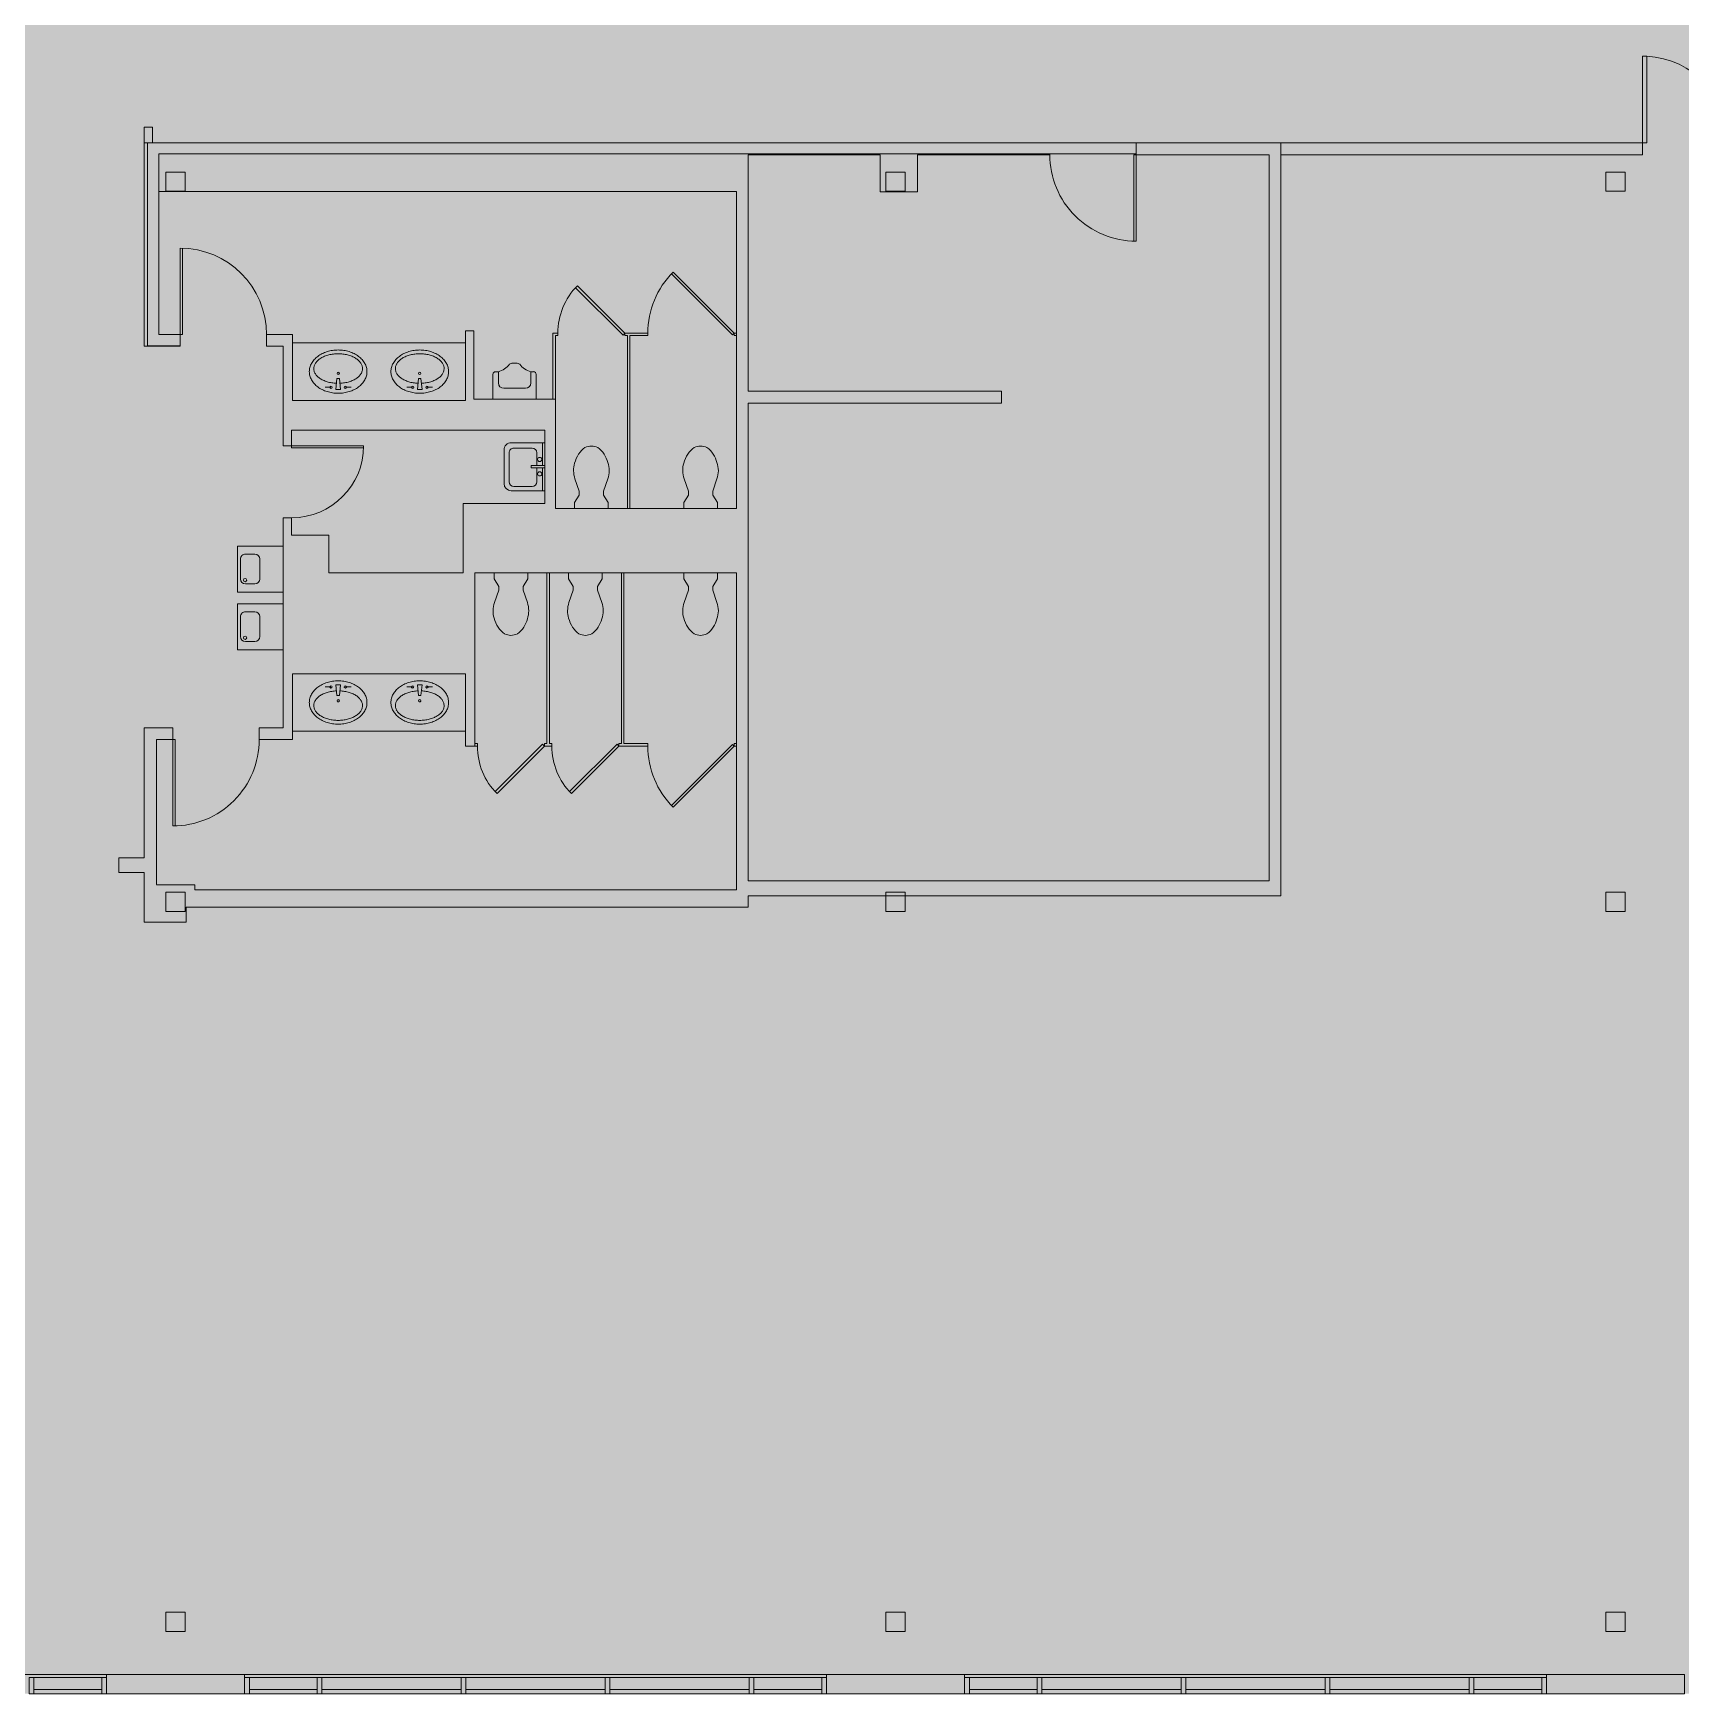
# Model space of a CAD drawing. Header units: inches. Extents: x 1 to 4284, y -575 to 745.
# Drawn here: x 1951 to 2637, y -575 to 117 of the extents above; entities that cross this region are included whole.
import ezdxf

# ---------------------------------------------------------------- set-up
doc = ezdxf.new("R2010")
doc.units = ezdxf.units.IN
doc.header["$MEASUREMENT"] = 0
for name, color, linetype, lineweight in [('8603 Westwood - 2nd Floor - suite 200 230_dwg', 8, 'Continuous', 9), ('A-COLS-EXST', 7, 'Continuous', 9), ('A-DETL-GENF', 92, 'Continuous', 9), ('A-DOOR', 31, 'Continuous', 9), ('A-DOOR-EXST', 7, 'Continuous', 9), ('A-FLOR-PFIX-EXST', 7, 'Continuous', 9), ('A-FLOR-WDWK-EXST', 7, 'Continuous', 9), ('A-GLAZ-EXST', 7, 'Continuous', 9), ('A-GLAZ-SILL-EXST', 7, 'Continuous', 9), ('A-WALL', 113, 'Continuous', 50), ('A-WALL-DMIS-EXST', 7, 'Continuous', 9), ('A-WALL-FULL-EXST', 7, 'Continuous', 9), ('I-WALL', 2, 'Continuous', 13)]:
    doc.layers.add(name, color=color, linetype=linetype, lineweight=lineweight)

# ---------------------------------------------------------------- blocks, each defined once
blk = doc.blocks.new('8603 Westwood - 2nd Floor - suite 200 230_dwg_SM55-2601249-New Construction - Tel_Data_Elec Plan')
at = {"layer": 'A-DOOR-EXST', "flags": 128}
blk.add_lwpolyline([(1, 35.99), (1, 0), (0, 0), (0, 36)], dxfattribs=at)
at = {"layer": 'A-DOOR-EXST'}
blk.add_arc((0, 0), 36, 360, 90, dxfattribs=at)
blk = doc.blocks.new('8603 Westwood - 2nd Floor - suite 200 230_dwg_SM181-2601251-New Construction - Tel_Data_Elec Plan')
at = {"layer": 'A-FLOR-PFIX-EXST'}
for p, q in [((-3.01, 2.49), (-5.38, 2.49)), ((3, 2.49), (5.37, 2.49))]:
    blk.add_line(p, q, dxfattribs=at)
at = {"layer": 'A-FLOR-PFIX-EXST', "flags": 128}
blk.add_lwpolyline([(1, 1.62), (-1.01, 1.62), (-0.51, 6.14), (0.5, 6.14)], close=True, dxfattribs=at)
at = {"layer": 'A-FLOR-PFIX-EXST'}
for centre, radius, start, end in [((-3.6, 8.28), 8.59, 138.12983, 150.91663), ((-2.43, 7.23), 10.16, 126.70744, 138.13954), ((-3.76, 8.56), 6.96, 126.55998, 138.92399), ((-1.34, 5.79), 11.96, 116.48623, 126.73912), ((-2.33, 6.65), 9.35, 116.48913, 126.64354), ((-0.55, 4.23), 13.71, 107.16549, 116.52456), ((-1.13, 4.3), 11.99, 107.96466, 116.56702), ((-0.37, 2), 14.41, 100.41624, 108.02686), ((-0.13, 2.9), 15.11, 98.43075, 107.20364), ((-0.05, 0.34), 16.1, 93.40157, 100.46621), ((-0.01, 2.14), 15.88, 89.98216, 98.46721), ((0, -0.27), 16.72, 86.55459, 93.44541), ((0, 2.14), 15.88, 81.53279, 90.01784), ((0.04, 0.34), 16.1, 79.53379, 86.59843), ((0.12, 2.9), 15.11, 72.79636, 81.56925), ((0.36, 2), 14.41, 71.97314, 79.58376), ((0.54, 4.23), 13.71, 63.47544, 72.83451), ((1.12, 4.3), 11.99, 63.43298, 72.03534), ((2.32, 6.65), 9.35, 53.35646, 63.51087), ((1.33, 5.79), 11.96, 53.26088, 63.51377), ((3.75, 8.56), 6.96, 41.07601, 53.44002), ((2.42, 7.23), 10.16, 41.86046, 53.29256), ((3.59, 8.28), 8.59, 29.08337, 41.87017), ((-5.16, 9), 6.86, 165.09171, 179.94553), ((-5.16, 9.02), 6.86, 180.05447, 194.90829), ((-4.59, 8.84), 7.45, 150.94983, 165.00722), ((-4.59, 9.18), 7.45, 194.99278, 209.05017), ((-6.4, 10.29), 3.76, 172.01313, 190.63747), ((-6.09, 10.22), 4.08, 154.0944, 171.73801), ((-5.99, 10.39), 4.19, 190.89537, 208.2417), ((-5.13, 9.75), 5.16, 138.88434, 153.99046), ((-4.95, 10.95), 5.37, 208.3195, 223.02409), ((-3.55, 12.24), 7.27, 222.97294, 234.9845), ((0, 8.25), 0.487, 360, 180), ((0, 8.25), 0.487, 180, 360), ((3.54, 12.24), 7.27, 305.0155, 317.02706), ((4.94, 10.95), 5.37, 316.97591, 331.6805), ((5.12, 9.75), 5.16, 26.00954, 41.11566), ((5.98, 10.39), 4.19, 331.7583, 349.10463), ((6.08, 10.22), 4.08, 8.26199, 25.9056), ((6.39, 10.29), 3.76, 349.36253, 7.98687), ((4.58, 8.84), 7.45, 14.99278, 29.05017), ((4.58, 9.18), 7.45, 330.94983, 345.00722), ((5.15, 9), 6.86, 0.05447, 14.90829), ((5.15, 9.02), 6.86, 345.09171, 359.94553), ((-3.6, 9.74), 8.59, 209.08337, 221.87017), ((-2.43, 10.78), 10.16, 221.86046, 233.29256), ((-1.34, 12.22), 11.96, 233.26088, 243.51377), ((-2.14, 14.24), 9.72, 234.90001, 244.79615), ((-0.55, 13.79), 13.71, 243.47544, 252.83451), ((-1, 16.62), 12.36, 244.72039, 253.15131), ((-0.13, 15.12), 15.11, 252.79636, 261.56925), ((-0.3, 18.86), 14.7, 253.09118, 260.59969), ((-3.01, 2.49), 0.5, 360, 180), ((-3.01, 2.49), 0.5, 180, 0), ((-0.04, 20.4), 16.26, 260.55097, 267.56951), ((-0.01, 15.88), 15.88, 261.53279, 270.01784), ((0, 15.88), 15.88, 269.98216, 278.46721), ((0.03, 20.4), 16.26, 272.43049, 279.44903), ((0.12, 15.12), 15.11, 278.43075, 287.20364), ((3, 2.49), 0.5, 360, 180), ((3, 2.49), 0.5, 180, 360), ((0.3, 18.86), 14.7, 279.40031, 286.90882), ((0.99, 16.62), 12.36, 286.84869, 295.27961), ((0.54, 13.79), 13.71, 287.16549, 296.52456), ((2.13, 14.24), 9.72, 295.20385, 305.09999), ((1.33, 12.22), 11.96, 296.48623, 306.73912), ((2.42, 10.78), 10.16, 306.70744, 318.13954), ((3.59, 9.74), 8.59, 318.12983, 330.91663)]:
    blk.add_arc(centre, radius, start, end, dxfattribs=at)
blk = doc.blocks.new('8603 Westwood - 2nd Floor - suite 200 230_dwg_SM181-2601252-New Construction - Tel_Data_Elec Plan')
at = {"layer": 'A-FLOR-PFIX-EXST'}
for p, q in [((-3.01, 2.49), (-5.38, 2.49)), ((3, 2.49), (5.37, 2.49))]:
    blk.add_line(p, q, dxfattribs=at)
at = {"layer": 'A-FLOR-PFIX-EXST', "flags": 128}
blk.add_lwpolyline([(1, 1.62), (-1.01, 1.62), (-0.51, 6.14), (0.5, 6.14)], close=True, dxfattribs=at)
at = {"layer": 'A-FLOR-PFIX-EXST'}
for centre, radius, start, end in [((-3.6, 8.28), 8.59, 138.12983, 150.91663), ((-2.43, 7.23), 10.16, 126.70744, 138.13954), ((-3.76, 8.56), 6.96, 126.55998, 138.92399), ((-1.34, 5.79), 11.96, 116.48623, 126.73912), ((-2.33, 6.65), 9.35, 116.48913, 126.64354), ((-0.55, 4.23), 13.71, 107.16549, 116.52456), ((-1.13, 4.3), 11.99, 107.96466, 116.56702), ((-0.37, 2), 14.41, 100.41624, 108.02686), ((-0.13, 2.9), 15.11, 98.43075, 107.20364), ((-0.05, 0.34), 16.1, 93.40157, 100.46621), ((-0.01, 2.14), 15.88, 89.98216, 98.46721), ((0, -0.27), 16.72, 86.55459, 93.44541), ((0, 2.14), 15.88, 81.53279, 90.01784), ((0.04, 0.34), 16.1, 79.53379, 86.59843), ((0.12, 2.9), 15.11, 72.79636, 81.56925), ((0.36, 2), 14.41, 71.97314, 79.58376), ((0.54, 4.23), 13.71, 63.47544, 72.83451), ((1.12, 4.3), 11.99, 63.43298, 72.03534), ((2.32, 6.65), 9.35, 53.35646, 63.51087), ((1.33, 5.79), 11.96, 53.26088, 63.51377), ((3.75, 8.56), 6.96, 41.07601, 53.44002), ((2.42, 7.23), 10.16, 41.86046, 53.29256), ((3.59, 8.28), 8.59, 29.08337, 41.87017), ((-5.16, 9), 6.86, 165.09171, 179.94553), ((-5.16, 9.02), 6.86, 180.05447, 194.90829), ((-4.59, 8.84), 7.45, 150.94983, 165.00722), ((-4.59, 9.18), 7.45, 194.99278, 209.05017), ((-6.4, 10.29), 3.76, 172.01313, 190.63747), ((-6.09, 10.22), 4.08, 154.0944, 171.73801), ((-5.99, 10.39), 4.19, 190.89537, 208.2417), ((-5.13, 9.75), 5.16, 138.88434, 153.99046), ((-4.95, 10.95), 5.37, 208.3195, 223.02409), ((-3.55, 12.24), 7.27, 222.97294, 234.9845), ((0, 8.25), 0.487, 360, 180), ((0, 8.25), 0.487, 180, 360), ((3.54, 12.24), 7.27, 305.0155, 317.02706), ((4.94, 10.95), 5.37, 316.97591, 331.6805), ((5.12, 9.75), 5.16, 26.00954, 41.11566), ((5.98, 10.39), 4.19, 331.7583, 349.10463), ((6.08, 10.22), 4.08, 8.26199, 25.9056), ((6.39, 10.29), 3.76, 349.36253, 7.98687), ((4.58, 8.84), 7.45, 14.99278, 29.05017), ((4.58, 9.18), 7.45, 330.94983, 345.00722), ((5.15, 9), 6.86, 0.05447, 14.90829), ((5.15, 9.02), 6.86, 345.09171, 359.94553), ((-3.6, 9.74), 8.59, 209.08337, 221.87017), ((-2.43, 10.78), 10.16, 221.86046, 233.29256), ((-1.34, 12.22), 11.96, 233.26088, 243.51377), ((-2.14, 14.24), 9.72, 234.90001, 244.79615), ((-0.55, 13.79), 13.71, 243.47544, 252.83451), ((-1, 16.62), 12.36, 244.72039, 253.15131), ((-0.13, 15.12), 15.11, 252.79636, 261.56925), ((-0.3, 18.86), 14.7, 253.09118, 260.59969), ((-3.01, 2.49), 0.5, 360, 180), ((-3.01, 2.49), 0.5, 180, 0), ((-0.04, 20.4), 16.26, 260.55097, 267.56951), ((-0.01, 15.88), 15.88, 261.53279, 270.01784), ((0, 15.88), 15.88, 269.98216, 278.46721), ((0.03, 20.4), 16.26, 272.43049, 279.44903), ((0.12, 15.12), 15.11, 278.43075, 287.20364), ((3, 2.49), 0.5, 360, 180), ((3, 2.49), 0.5, 180, 360), ((0.3, 18.86), 14.7, 279.40031, 286.90882), ((0.99, 16.62), 12.36, 286.84869, 295.27961), ((0.54, 13.79), 13.71, 287.16549, 296.52456), ((2.13, 14.24), 9.72, 295.20385, 305.09999), ((1.33, 12.22), 11.96, 296.48623, 306.73912), ((2.42, 10.78), 10.16, 306.70744, 318.13954), ((3.59, 9.74), 8.59, 318.12983, 330.91663)]:
    blk.add_arc(centre, radius, start, end, dxfattribs=at)
blk = doc.blocks.new('8603 Westwood - 2nd Floor - suite 200 230_dwg_SM330-2601253-New Construction - Tel_Data_Elec Plan')
at = {"layer": 'A-FLOR-PFIX-EXST', "flags": 128}
blk.add_lwpolyline([(20.61, 18.96), (0.82, -0.82), (0, 0), (19.8, 19.8)], dxfattribs=at)
at = {"layer": 'A-FLOR-PFIX-EXST'}
blk.add_arc((0, 0), 28, 360, 45, dxfattribs=at)
blk = doc.blocks.new('8603 Westwood - 2nd Floor - suite 200 230_dwg_TOILET3-2601254-New Construction - Tel_Data_Elec Plan')
at = {"layer": 'A-FLOR-PFIX-EXST', "flags": 128}
blk.add_lwpolyline([(12.32, -6.84), (7.19, -5.04), (5.59, -5.04), (2.5, -7), (0, -7), (0, 7), (2.5, 7), (5.59, 5.04), (7.19, 5.04), (12.32, 6.84)], dxfattribs=at)
at = {"layer": 'A-FLOR-PFIX-EXST'}
for centre, radius, start, end in [((15.72, -3.12), 10.52, 90, 108.83538), ((16.24, -0.62), 8.05, 71.16462, 93.77544), ((15.16, -6.53), 14.01, 57.64617, 74.75526), ((16.24, -3.98), 11.29, 36.06108, 55.36406), ((20.07, 0), 5.93, 360, 26.70119), ((20.07, 0), 5.93, 333.29881, 0), ((15.72, 3.12), 10.52, 251.16462, 270), ((15.72, 3.12), 10.52, 270, 288.83538), ((15.7, 5.91), 13.2, 284.96262, 301.78382), ((16.24, 3.98), 11.29, 304.63594, 323.93892)]:
    blk.add_arc(centre, radius, start, end, dxfattribs=at)
blk = doc.blocks.new('8603 Westwood - 2nd Floor - suite 200 230_dwg_SM76-2601255-New Construction - Tel_Data_Elec Plan')
blk.add_blockref('8603 Westwood - 2nd Floor - suite 200 230_dwg_TOILET3-2601254-New Construction - Tel_Data_Elec Plan', (0, 0))
blk = doc.blocks.new('8603 Westwood - 2nd Floor - suite 200 230_dwg_SM57-2601256-New Construction - Tel_Data_Elec Plan')
at = {"layer": 'A-FLOR-PFIX-EXST', "flags": 128}
blk.add_lwpolyline([(26.15, 24.74), (0.71, -0.71), (0, 0), (25.46, 25.46)], dxfattribs=at)
at = {"layer": 'A-FLOR-PFIX-EXST'}
blk.add_arc((0, 0), 36, 360, 45, dxfattribs=at)
blk = doc.blocks.new('8603 Westwood - 2nd Floor - suite 200 230_dwg_SM330-2601257-New Construction - Tel_Data_Elec Plan')
at = {"layer": 'A-FLOR-PFIX-EXST', "flags": 128}
blk.add_lwpolyline([(20.61, 18.96), (0.82, -0.82), (0, 0), (19.8, 19.8)], dxfattribs=at)
at = {"layer": 'A-FLOR-PFIX-EXST'}
blk.add_arc((0, 0), 28, 360, 45, dxfattribs=at)
blk = doc.blocks.new('8603 Westwood - 2nd Floor - suite 200 230_dwg_SM76-2601258-New Construction - Tel_Data_Elec Plan')
blk.add_blockref('8603 Westwood - 2nd Floor - suite 200 230_dwg_TOILET3-2601254-New Construction - Tel_Data_Elec Plan', (0, 0))
blk = doc.blocks.new('8603 Westwood - 2nd Floor - suite 200 230_dwg_SM79-2601259-New Construction - Tel_Data_Elec Plan')
at = {"layer": 'A-FLOR-PFIX-EXST'}
blk.add_line((-4.5, 4.55), (4.5, 4.55), dxfattribs=at)
at = {"layer": 'A-FLOR-PFIX-EXST', "flags": 128}
for points in [[(9, 10.37), (9, 0), (-9, 0), (-9, 10.37)], [(-7.88, 11.49), (-6.75, 11.49), (-6.75, 6.8)], [(7.88, 11.49), (6.75, 11.49), (6.75, 6.8)]]:
    blk.add_lwpolyline(points, dxfattribs=at)
at = {"layer": 'A-FLOR-PFIX-EXST'}
for centre, radius, start, end in [((-9.05, 19.95), 8.77, 285.17538, 322.1261), ((0, 10.6), 4.5, 61.83304, 118.16696), ((9.05, 19.95), 8.77, 217.8739, 254.82462), ((-7.88, 10.37), 1.12, 90, 180), ((7.88, 10.37), 1.13, 360, 90), ((-4.5, 6.8), 2.25, 180, 270), ((4.5, 6.8), 2.25, 270, 0)]:
    blk.add_arc(centre, radius, start, end, dxfattribs=at)
blk = doc.blocks.new('8603 Westwood - 2nd Floor - suite 200 230_dwg_SM342-2601260-New Construction - Tel_Data_Elec Plan')
at = {"layer": 'A-FLOR-PFIX-EXST'}
for p, q in [((3.45, -7.2), (3.45, -3.2)), ((5.45, -1.2), (13.81, -1.2)), ((15.81, -7.2), (15.81, -3.2)), ((5.45, -9.2), (13.81, -9.2))]:
    blk.add_line(p, q, dxfattribs=at)
at = {"layer": 'A-FLOR-PFIX-EXST', "flags": 128}
blk.add_lwpolyline([(0, 0), (19.11, 0), (19.11, -19), (0, -19)], close=True, dxfattribs=at)
at = {"layer": 'A-FLOR-PFIX-EXST'}
blk.add_circle((5, -3.08), 0.675, dxfattribs=at)
for centre, start, end in [((5.45, -3.2), 90, 180), ((13.81, -3.2), 360, 90), ((5.45, -7.2), 180, 270), ((13.81, -7.2), 270, 0)]:
    blk.add_arc(centre, 2, start, end, dxfattribs=at)
blk = doc.blocks.new('8603 Westwood - 2nd Floor - suite 200 230_dwg_SM73-2601262-New Construction - Tel_Data_Elec Plan')
at = {"layer": 'A-FLOR-PFIX-EXST'}
for p, q in [((-7, 17), (7, 17)), ((5.79, 14.89), (-6.25, 14.89)), ((-8.25, 12.89), (-8.25, 5.35)), ((7.79, 5.35), (7.79, 12.89)), ((-0.48, 1), (-10, 1)), ((-6.25, 3.35), (-0.48, 3.35)), ((0.52, 3.35), (5.79, 3.35)), ((10, 1), (0.52, 1))]:
    blk.add_line(p, q, dxfattribs=at)
at = {"layer": 'A-FLOR-PFIX-EXST', "flags": 128}
for points in [[(10, 14), (10, 0), (-10, 0), (-10, 14)], [(0.52, 0), (0.52, 5.68), (-0.48, 5.68), (-0.48, 0)]]:
    blk.add_lwpolyline(points, dxfattribs=at)
at = {"layer": 'A-FLOR-PFIX-EXST'}
for centre in [(-2.98, 2.13), (3.03, 2.13)]:
    blk.add_circle(centre, 0.877, dxfattribs=at)
for centre, radius, start, end in [((-7, 14), 3, 90, 180), ((-6.25, 12.89), 2, 90, 180), ((5.79, 12.89), 2, 360, 90), ((7, 14), 3, 360, 90), ((-6.25, 5.35), 2, 180, 270), ((5.79, 5.35), 2, 270, 0)]:
    blk.add_arc(centre, radius, start, end, dxfattribs=at)
blk = doc.blocks.new('8603 Westwood - 2nd Floor - suite 200 230_dwg_SM57-2601264-New Construction - Tel_Data_Elec Plan')
at = {"layer": 'A-FLOR-PFIX-EXST', "flags": 128}
blk.add_lwpolyline([(26.15, 24.74), (0.71, -0.71), (0, 0), (25.46, 25.46)], dxfattribs=at)
at = {"layer": 'A-FLOR-PFIX-EXST'}
blk.add_arc((0, 0), 36, 360, 45, dxfattribs=at)
blk = doc.blocks.new('8603 Westwood - 2nd Floor - suite 200 230_dwg_SM55-2601261-New Construction - Tel_Data_Elec Plan')
at = {"layer": 'A-DOOR-EXST', "flags": 128}
blk.add_lwpolyline([(1, 35.99), (1, 0), (0, 0), (0, 36)], dxfattribs=at)
at = {"layer": 'A-DOOR-EXST'}
blk.add_arc((0, 0), 36, 360, 90, dxfattribs=at)
blk = doc.blocks.new('8603 Westwood - 2nd Floor - suite 200 230_dwg-2280265-New Construction - Tel_Data_Elec Plan')
at = {"layer": 'A-COLS-EXST', "flags": 128}
for points in [[(525.63, 634), (517.63, 634), (517.63, 626), (525.63, 626)], [(825.63, 634), (817.63, 634), (817.63, 626), (825.63, 626)], [(1125.63, 634), (1117.63, 634), (1117.63, 626), (1125.63, 626)], [(525.63, 334), (517.63, 334), (517.63, 326), (525.63, 326)], [(825.63, 334), (817.63, 334), (817.63, 326), (825.63, 326)], [(1125.63, 334), (1117.63, 334), (1117.63, 326), (1125.63, 326)], [(525.63, 34), (517.63, 34), (517.63, 26), (525.63, 26)], [(825.63, 34), (817.63, 34), (817.63, 26), (825.63, 26)], [(1125.63, 34), (1117.63, 34), (1117.63, 26), (1125.63, 26)]]:
    blk.add_lwpolyline(points, close=True, dxfattribs=at)
at = {"layer": 'A-FLOR-PFIX-EXST', "flags": 128}
for points in [[(678.88, 539.37), (678.88, 566.87), (680.88, 566.87), (680.88, 565.87), (679.88, 565.87), (679.88, 539.37)], [(710.88, 493.87), (710.88, 565.87), (718.38, 565.87), (718.38, 566.87), (708.88, 566.87), (708.88, 565.87), (709.88, 565.87), (709.88, 493.87)], [(755.38, 565.87), (754.38, 565.87), (754.38, 566.87), (755.38, 566.87)], [(677.38, 467), (677.38, 395.87), (678.38, 395.87), (678.38, 394.87), (675.38, 394.87), (675.38, 395.87), (676.38, 395.87), (676.38, 467)], [(707.38, 467), (707.38, 395.87), (706.38, 395.87), (706.38, 394.87), (718.38, 394.87), (718.38, 395.87), (708.38, 395.87), (708.38, 467)], [(646.38, 394.87), (647.38, 394.87), (647.38, 395.87), (646.38, 395.87)], [(755.38, 394.87), (754.38, 394.87), (754.38, 395.87), (755.38, 395.87)]]:
    blk.add_lwpolyline(points, dxfattribs=at)
at = {"layer": 'A-FLOR-WDWK-EXST'}
for p, q in [((642.38, 562.87), (570.38, 562.87)), ((642.38, 401.02), (570.38, 401.02))]:
    blk.add_line(p, q, dxfattribs=at)
at = {"layer": 'A-GLAZ-EXST'}
for p, q in [((490.88, 1.74), (462.63, 1.74)), ((552.38, 1.74), (580.63, 1.74)), ((582.63, 1.74), (640.63, 1.74)), ((700.63, 1.74), (642.63, 1.74)), ((760.63, 1.74), (702.63, 1.74)), ((790.88, 1.74), (762.63, 1.74)), ((852.38, 1.74), (880.63, 1.74)), ((882.63, 1.74), (940.63, 1.74)), ((942.63, 1.74), (1000.63, 1.74)), ((1060.63, 1.74), (1002.63, 1.74)), ((1090.88, 1.74), (1062.63, 1.74))]:
    blk.add_line(p, q, dxfattribs=at)
at = {"layer": 'A-GLAZ-EXST', "flags": 128}
for points in [[(462.63, 6.74), (462.63, 0), (460.63, 0), (460.63, 6.74)], [(492.88, 6.74), (492.88, 0), (490.88, 0), (490.88, 6.74)], [(550.38, 6.74), (550.38, 0), (552.38, 0), (552.38, 6.74)], [(580.63, 6.74), (580.63, 0), (582.63, 0), (582.63, 6.74)], [(640.63, 6.74), (640.63, 0), (642.63, 0), (642.63, 6.74)], [(700.63, 6.74), (700.63, 0), (702.63, 0), (702.63, 6.74)], [(760.63, 6.74), (760.63, 0), (762.63, 0), (762.63, 6.74)], [(790.88, 6.74), (790.88, 0), (792.88, 0), (792.88, 6.74)], [(852.38, 6.74), (852.38, 0), (850.38, 0), (850.38, 6.74)], [(882.63, 6.74), (882.63, 0), (880.63, 0), (880.63, 6.74)], [(942.63, 6.74), (942.63, 0), (940.63, 0), (940.63, 6.74)], [(1002.63, 6.74), (1002.63, 0), (1000.63, 0), (1000.63, 6.74)], [(1062.63, 6.74), (1062.63, 0), (1060.63, 0), (1060.63, 6.74)], [(1092.88, 6.74), (1092.88, 0), (1090.88, 0), (1090.88, 6.74)]]:
    blk.add_lwpolyline(points, close=True, dxfattribs=at)
at = {"layer": 'A-GLAZ-SILL-EXST'}
for p, q in [((250.38, 8), (492.88, 8)), ((792.88, 8), (550.38, 8)), ((850.38, 8), (1092.88, 8)), ((462.63, 6.74), (490.88, 6.74)), ((462.63, 0), (490.88, 0)), ((580.63, 6.74), (552.38, 6.74)), ((580.63, 0), (552.38, 0)), ((640.63, 6.74), (582.63, 6.74)), ((640.63, 0), (582.63, 0)), ((642.63, 6.74), (700.63, 6.74)), ((642.63, 0), (700.63, 0)), ((702.63, 6.74), (760.63, 6.74)), ((702.63, 0), (760.63, 0)), ((762.63, 6.74), (790.88, 6.74)), ((762.63, 0), (790.88, 0)), ((880.63, 6.74), (852.38, 6.74)), ((880.63, 0), (852.38, 0)), ((940.63, 6.74), (882.63, 6.74)), ((940.63, 0), (882.63, 0)), ((1000.63, 6.74), (942.63, 6.74)), ((1000.63, 0), (942.63, 0)), ((1002.63, 6.74), (1060.63, 6.74)), ((1002.63, 0), (1060.63, 0)), ((1062.63, 6.74), (1090.88, 6.74)), ((1062.63, 0), (1090.88, 0))]:
    blk.add_line(p, q, dxfattribs=at)
at = {"layer": 'A-WALL-DMIS-EXST', "flags": 128}
blk.add_lwpolyline([(508.5, 646.25), (508.5, 652.75), (512, 652.75), (512, 646.25)], dxfattribs=at)
at = {"layer": 'A-WALL-FULL-EXST'}
for p, q in [((921.88, 646.25), (982.13, 646.25)), ((982.13, 641.25), (982.13, 332.5))]:
    blk.add_line(p, q, dxfattribs=at)
at = {"layer": 'A-WALL-FULL-EXST', "flags": 128}
for points in [[(523.5, 561.7), (523.5, 561.45), (508.5, 561.45), (508.5, 646.25), (510, 646.25)], [(885.88, 641.62), (885.88, 641.25), (830.75, 641.25), (830.75, 625.75), (815.25, 625.75), (815.25, 641.25), (760.25, 641.25), (760.25, 542.75), (865.75, 542.75), (865.75, 537.75), (760.25, 537.75), (760.25, 338.75)], [(760.25, 338.75), (977.25, 338.75), (977.25, 641.25), (921.88, 641.25), (921.88, 641.62)], [(513.63, 337.02), (529.63, 337.02), (529.63, 335.02), (755.38, 335.02), (755.38, 467), (646.38, 467), (646.38, 394.87), (642.38, 394.87), (642.38, 425.02), (570.38, 425.02), (570.38, 397.57), (556.5, 397.57), (556.5, 402.45), (566.5, 402.45), (566.5, 490), (570, 490), (570, 482.75), (585.5, 482.75), (585.5, 467), (641.5, 467), (641.5, 496), (675.5, 496), (675.5, 526.5), (570, 526.5), (570, 520), (566.5, 520), (566.5, 561.45), (559.5, 561.45), (559.5, 566.32), (570.38, 566.32), (570.38, 538.87), (642.38, 538.87), (642.38, 567.87), (645.88, 567.87), (645.88, 539.37), (679.88, 539.37), (679.88, 493.87), (755.38, 493.87), (755.38, 625.87), (514.63, 625.87)], [(513.63, 337.12), (513.63, 397.57), (520.5, 397.57), (520.5, 402.45), (508.5, 402.45), (508.5, 348.25), (498, 348.25), (498, 342.25), (508.5, 342.25), (508.5, 321.5), (526, 321.5), (526, 327.75), (760.25, 327.75), (760.25, 332.5), (982.13, 332.5)]]:
    blk.add_lwpolyline(points, dxfattribs=at)
for points in [[(492.88, 8), (492.88, 0), (550.38, 0), (550.38, 8)], [(792.88, 8), (850.38, 8), (850.38, 0), (792.88, 0)], [(1092.88, 8), (1092.88, 0), (1150.38, 0), (1150.38, 8)]]:
    blk.add_lwpolyline(points, close=True, dxfattribs=at)
for name, p, rotation in [('8603 Westwood - 2nd Floor - suite 200 230_dwg_SM55-2601249-New Construction - Tel_Data_Elec Plan', (921.88, 641.25), 180), ('8603 Westwood - 2nd Floor - suite 200 230_dwg_SM73-2601262-New Construction - Tel_Data_Elec Plan', (675.5, 511.25), 90), ('8603 Westwood - 2nd Floor - suite 200 230_dwg_SM76-2601258-New Construction - Tel_Data_Elec Plan', (694.88, 493.87), 90), ('8603 Westwood - 2nd Floor - suite 200 230_dwg_SM76-2601258-New Construction - Tel_Data_Elec Plan', (740.38, 493.87), 90), ('8603 Westwood - 2nd Floor - suite 200 230_dwg_SM342-2601260-New Construction - Tel_Data_Elec Plan', (547.5, 459.01), 90), ('8603 Westwood - 2nd Floor - suite 200 230_dwg_SM342-2601260-New Construction - Tel_Data_Elec Plan', (547.5, 435.01), 90), ('8603 Westwood - 2nd Floor - suite 200 230_dwg_SM181-2601252-New Construction - Tel_Data_Elec Plan', (623.37, 422.02), 180), ('8603 Westwood - 2nd Floor - suite 200 230_dwg_SM330-2601253-New Construction - Tel_Data_Elec Plan', (675.38, 394.87), 180), ('8603 Westwood - 2nd Floor - suite 200 230_dwg_SM330-2601253-New Construction - Tel_Data_Elec Plan', (706.38, 394.87), 180), ('8603 Westwood - 2nd Floor - suite 200 230_dwg_SM57-2601264-New Construction - Tel_Data_Elec Plan', (754.38, 394.87), 180)]:
    blk.add_blockref(name, p, dxfattribs=dict(rotation=rotation))
for name, p in [('8603 Westwood - 2nd Floor - suite 200 230_dwg_SM55-2601249-New Construction - Tel_Data_Elec Plan', (523.5, 566.32)), ('8603 Westwood - 2nd Floor - suite 200 230_dwg_SM181-2601252-New Construction - Tel_Data_Elec Plan', (589.38, 541.87)), ('8603 Westwood - 2nd Floor - suite 200 230_dwg_SM79-2601259-New Construction - Tel_Data_Elec Plan', (662.88, 539.37))]:
    blk.add_blockref(name, p)
at = {"extrusion": (0, 0, -1), "zscale": -1}
for name, p in [('8603 Westwood - 2nd Floor - suite 200 230_dwg_SM57-2601256-New Construction - Tel_Data_Elec Plan', (-754.38, 566.87)), ('8603 Westwood - 2nd Floor - suite 200 230_dwg_SM330-2601257-New Construction - Tel_Data_Elec Plan', (-708.88, 566.87)), ('8603 Westwood - 2nd Floor - suite 200 230_dwg_SM181-2601251-New Construction - Tel_Data_Elec Plan', (-623.37, 541.87))]:
    blk.add_blockref(name, p, dxfattribs=at)
at = {"xscale": 0.8333333333332575, "yscale": 0.8333333333332575, "zscale": 0.8333333333332575, "rotation": 270}
blk.add_blockref('8603 Westwood - 2nd Floor - suite 200 230_dwg_SM55-2601249-New Construction - Tel_Data_Elec Plan', (570, 520), dxfattribs=at)
at = {"extrusion": (0, 0, -1), "zscale": -1}
for name, p, rotation in [('8603 Westwood - 2nd Floor - suite 200 230_dwg_SM76-2601255-New Construction - Tel_Data_Elec Plan', (-661.38, 467), 270), ('8603 Westwood - 2nd Floor - suite 200 230_dwg_SM76-2601255-New Construction - Tel_Data_Elec Plan', (-692.38, 467), 270), ('8603 Westwood - 2nd Floor - suite 200 230_dwg_SM76-2601255-New Construction - Tel_Data_Elec Plan', (-740.38, 467), 270), ('8603 Westwood - 2nd Floor - suite 200 230_dwg_SM181-2601251-New Construction - Tel_Data_Elec Plan', (-589.38, 422.02), 180), ('8603 Westwood - 2nd Floor - suite 200 230_dwg_SM55-2601261-New Construction - Tel_Data_Elec Plan', (-520.5, 397.57), 180)]:
    blk.add_blockref(name, p, dxfattribs=dict(at, rotation=rotation))
blk = doc.blocks.new('Single-Flush - 36_ x 96_-2347056-New Construction - Tel_Data_Elec Plan')
at = {"layer": 'A-DOOR', "color": 250, "lineweight": 20}
for p, q in [((16.25, -2.5), (16.25, -38.52)), ((18, -2.5), (16.25, -2.5)), ((18, -2.5), (18, -38.52)), ((18, -38.52), (16.25, -38.52))]:
    blk.add_line(p, q, dxfattribs=at)
at = {"layer": 'A-DOOR'}
blk.add_arc((18, -2.5), 36.07, 180, 267.21884, dxfattribs=at)

msp = doc.modelspace()

# ---------------------------------------------------------------- hatches: boundary and pattern name
at = {"layer": 'A-DETL-GENF'}
h = msp.add_hatch(color=9, dxfattribs=at)
h.paths.add_polyline_path([(2670.25, -574.97), (3351.87, -574.97), (3145.37, 47.27), (3150.76, 47.51), (3156.11, 48.24), (3161.37, 49.44), (3166.5, 51.1), (3171.46, 53.22), (3176.21, 55.78), (3180.72, 58.75), (3184.93, 62.12), (3188.83, 65.85), (3192.38, 69.91), (3195.55, 74.27), (3198.32, 78.91), (3200.66, 83.77), (3202.56, 88.82), (3203.99, 94.02), (3204.96, 99.33), (3205.44, 104.7), (3205.44, 110.1), (3204.96, 115.47), (3203.99, 120.78), (3202.56, 125.98), (3200.66, 131.03), (3198.32, 135.89), (3195.55, 140.52), (3192.38, 144.89), (3188.83, 148.95), (3184.93, 152.68), (3180.72, 156.04), (3176.21, 159.02), (3171.46, 161.57), (3166.5, 163.69), (3161.37, 165.36), (3156.11, 166.56), (3150.76, 167.29), (3145.37, 167.53), (3104.37, 167.53), (3114.37, 137.54), (2849.75, 137.54), (2849.75, 134.04), (2536.59, 134.04), (2536.59, 137.54), (2500.59, 137.54), (2500.59, 134.04), (2487.75, 134.04), (2487.75, 137.54), (2485.75, 137.54), (2485.75, 134.04), (2036, 134.04), (2036, 137.54), (1569.27, 137.54), (1569.27, 230.67), (1348.3, 230.67), (1303.26, 366.22), (1301.22, 372.86), (1299.17, 381.22), (1297.6, 389.68), (1296.52, 398.22), (1295.93, 406.8), (1295.83, 415.41), (1296.22, 424), (1297.11, 432.56), (1298.48, 441.06), (1300.33, 449.46), (1302.66, 457.74), (1305.47, 465.88), (1308.73, 473.84), (1312.44, 481.6), (1316.59, 489.14), (1321.17, 496.43), (1326.15, 503.45), (1331.53, 510.16), (1337.62, 516.9), (1343.39, 522.62), (1349.83, 528.33), (1356.59, 533.65), (1363.64, 538.58), (1370.97, 543.1), (1378.54, 547.19), (1386.33, 550.84), (1394.32, 554.04), (1402.48, 556.78), (1410.78, 559.04), (1419.19, 560.83), (1427.7, 562.14), (1436.26, 562.95), (1444.9, 563.28), (1472.46, 563.28), (1431.87, 685.04), (1068.62, 685.04), (1256.37, 121.79), (1403.25, 121.79), (1403.25, 13.04), (1292.62, 13.04), (1287.24, 12.79), (1281.91, 12.07), (1276.66, 10.87), (1271.54, 9.21), (1266.59, 7.09), (1261.85, 4.54), (1257.35, 1.58), (1253.15, -1.78), (1249.25, -5.5), (1245.71, -9.56), (1242.55, -13.91), (1239.79, -18.53), (1237.45, -23.38), (1235.56, -28.42), (1234.13, -33.61), (1233.16, -38.91), (1232.68, -44.27), (1232.68, -49.66), (1233.16, -55.02), (1234.13, -60.32), (1235.56, -65.51), (1237.45, -70.55), (1239.79, -75.4), (1242.55, -80.02), (1245.71, -84.37), (1249.25, -88.43), (1253.15, -92.15), (1257.35, -95.51), (1261.85, -98.47), (1266.59, -101.02), (1271.54, -103.14), (1276.66, -104.8), (1281.91, -106), (1287.24, -106.72), (1292.62, -106.96), (1406.75, -106.96), (1406.75, -214.96), (1368.62, -214.96), (1488.62, -574.97), (2230.18, -574.97)], flags=0)
h.paths.add_polyline_path([(1985.62, 126.54), (1982.12, 126.54), (1982.12, 134.04), (1985.62, 134.04)], flags=0)

# ---------------------------------------------------------------- linework, layer by layer
at = {"layer": 'A-WALL', "color": 250, "lineweight": 20}
for p, q in [((2621.5, 71.29), (2470.75, 71.29)), ((2470.75, 71.29), (2470.75, 66.29)), ((2621.5, 66.29), (2621.5, 71.29)), ((2470.75, 66.29), (2621.5, 66.29))]:
    msp.add_line(p, q, dxfattribs=at)
at = {"layer": 'I-WALL', "color": 250, "lineweight": 20}
for p, q in [((1998.62, 71.29), (1998.62, -13.27)), ((2410.5, 71.29), (1998.62, 71.29)), ((2410.5, 66.66), (2410.5, 71.29)), ((2003.25, -8.64), (2003.25, 66.66)), ((2003.25, 66.66), (2410.5, 66.66)), ((1998.62, -13.27), (2012.12, -13.27)), ((2012.12, -8.64), (2003.25, -8.64)), ((2012.12, -13.27), (2012.12, -8.64))]:
    msp.add_line(p, q, dxfattribs=at)

# ---------------------------------------------------------------- block references
at = {"layer": '8603 Westwood - 2nd Floor - suite 200 230_dwg', "color": 7}
msp.add_blockref('8603 Westwood - 2nd Floor - suite 200 230_dwg-2280265-New Construction - Tel_Data_Elec Plan', (1488.62, -574.96), dxfattribs=at)
at = {"layer": 'A-DOOR', "lineweight": 13, "rotation": 180}
msp.add_blockref('Single-Flush - 36_ x 96_-2347056-New Construction - Tel_Data_Elec Plan', (2639.5, 68.79), dxfattribs=at)

doc.saveas('drawing.dxf')
